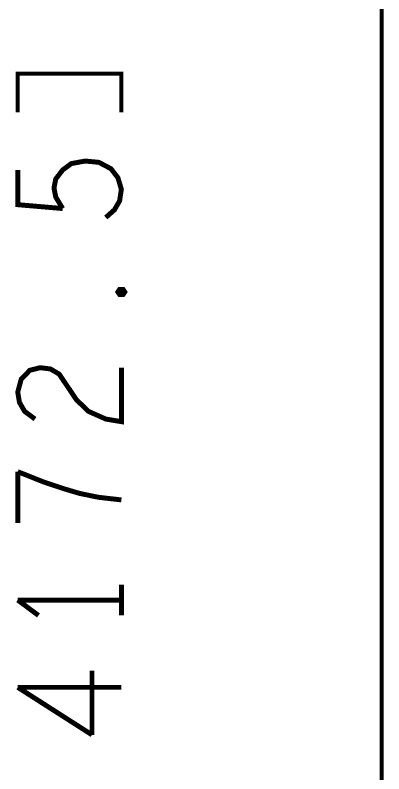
# Model space of a CAD drawing. Extents: x -81 to 328, y -202 to 89.
# Drawn here: x -32.58 to -21.29, y -31.81 to -8.54 of the extents above; entities that cross this region are included whole.
import ezdxf

# ---------------------------------------------------------------- set-up
doc = ezdxf.new("R2010")
doc.units = 0

msp = doc.modelspace()

# ---------------------------------------------------------------- linework, layer by layer
for points, const_width in [([(-21.35, -72.249), (-21.35, 32.011)], 0.127), ([(-29.329, -11.517), (-29.329, -10.336), (-32.504, -10.336), (-32.504, -11.517)], 0.127), ([(-29.806, -14.746), (-29.541, -14.509), (-29.382, -14.234), (-29.329, -13.88), (-29.435, -13.525), (-29.647, -13.25), (-30.017, -13.053), (-30.441, -13.013), (-30.864, -13.092), (-31.128, -13.289), (-31.34, -13.565), (-31.393, -13.84), (-31.34, -14.116), (-31.128, -14.47)], 0.152), ([(-31.128, -14.47), (-32.504, -14.352), (-32.504, -13.289)], 0.152), ([(-31.975, -20.927), (-32.293, -20.691), (-32.452, -20.415), (-32.504, -20.1), (-32.398, -19.706), (-32.134, -19.431), (-31.817, -19.352), (-31.499, -19.391), (-31.234, -19.549), (-30.705, -20.336), (-30.335, -20.691), (-29.806, -20.927), (-29.329, -21.006), (-29.329, -19.352)], 0.152), ([(-29.329, -23.407), (-30.017, -23.328), (-30.599, -23.21), (-31.128, -23.053), (-31.711, -22.856), (-32.504, -22.541)], 0.152), ([(-32.504, -22.541), (-32.504, -24.116)], 0.152), ([(-29.329, -26.95), (-29.329, -26.006)], 0.152), ([(-29.329, -26.478), (-32.504, -26.478)], 0.152), ([(-32.504, -26.478), (-31.869, -26.95)], 0.152), ([(-30.229, -30.612), (-30.229, -28.643)], 0.152), ([(-29.329, -29.155), (-32.504, -29.155)], 0.152), ([(-32.504, -29.155), (-30.229, -30.612)], 0.152)]:
    msp.add_lwpolyline(points, dxfattribs=dict(const_width=const_width))
at = {"const_width": 0.152}
msp.add_lwpolyline([(-29.223, -17.029), (-29.277, -17.108), (-29.382, -17.108), (-29.435, -17.029), (-29.382, -16.95), (-29.277, -16.95)], close=True, dxfattribs=at)

doc.saveas('drawing.dxf')
